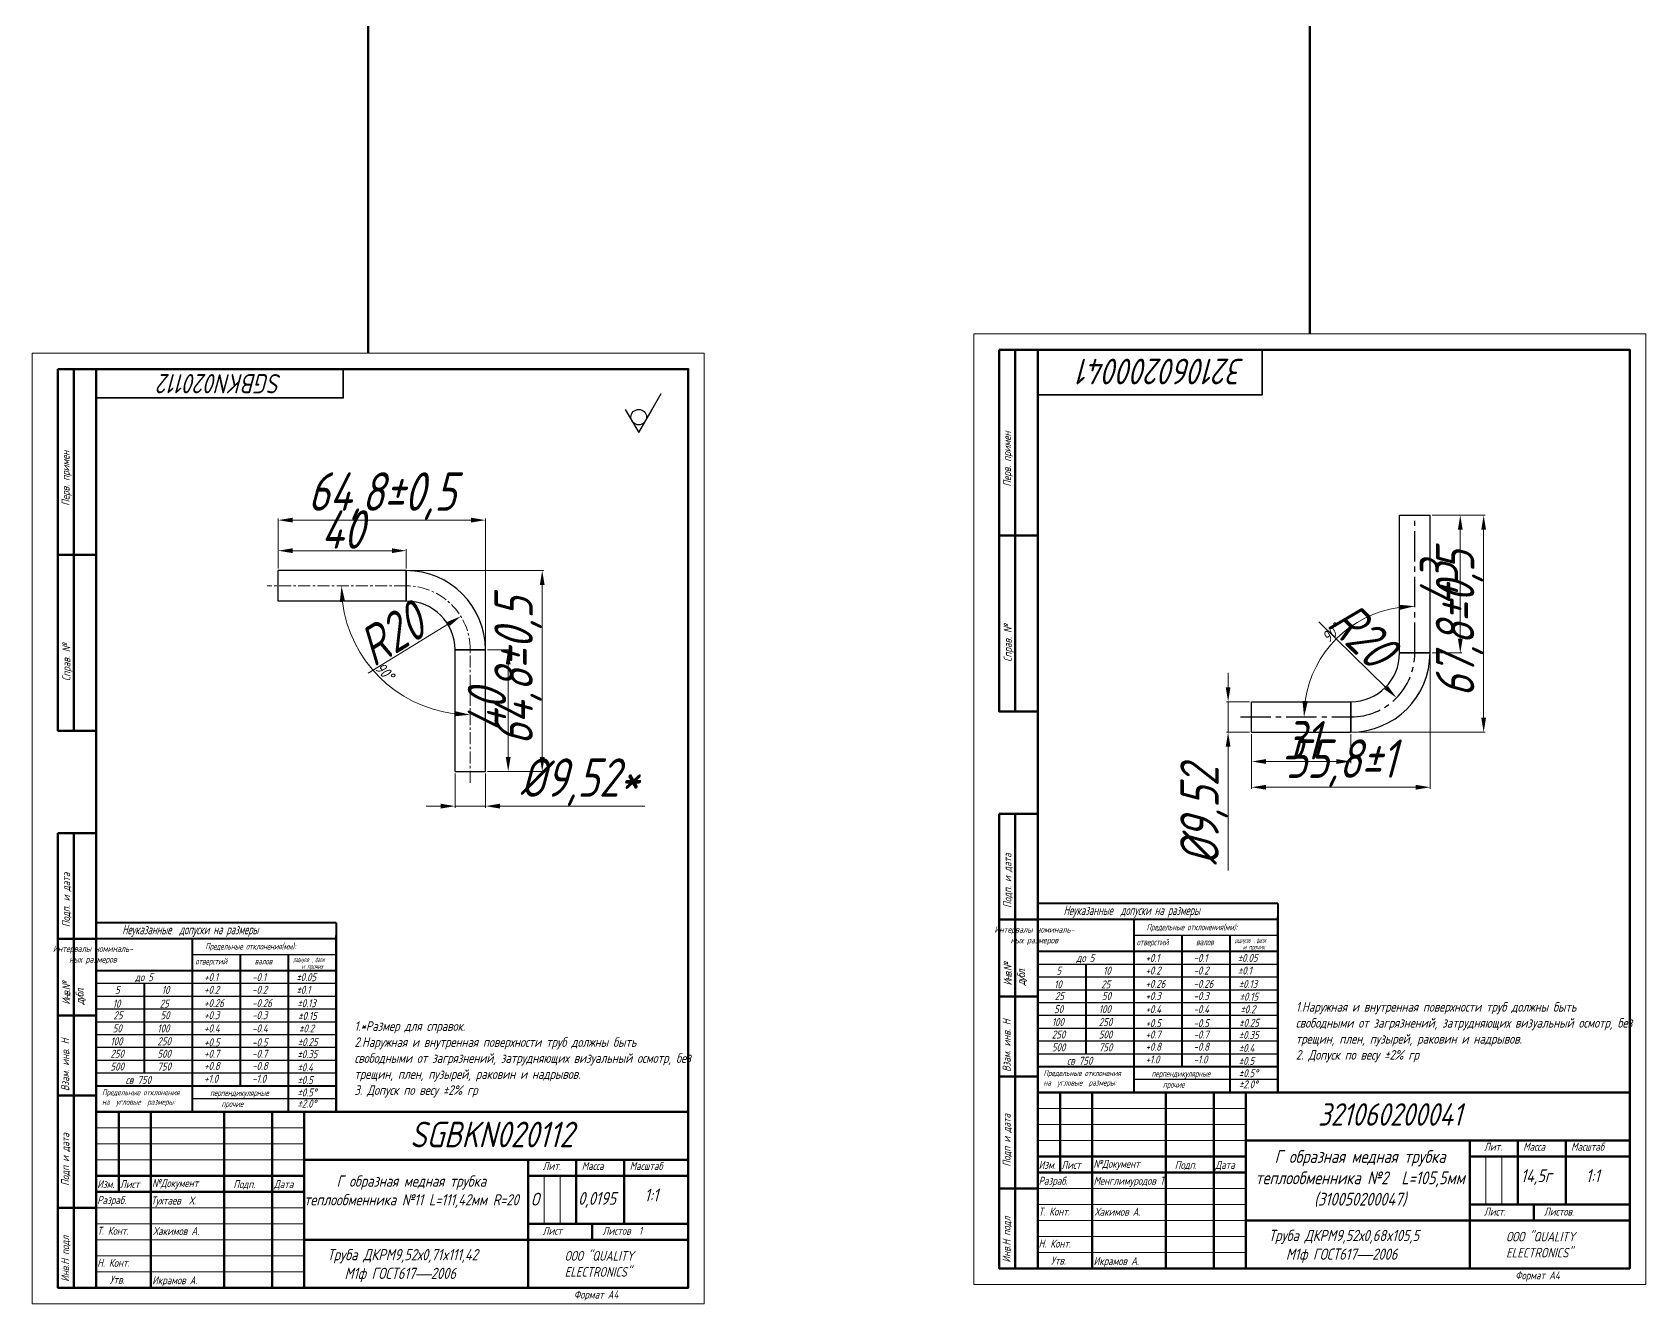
# Model space of a CAD drawing. Header units: millimetres. Extents: x 937859 to 970574, y 987894 to 996517.
# Drawn here: x 967234 to 967738, y 991223 to 991620 of the extents above; entities that cross this region are included whole.
import ezdxf

# ---------------------------------------------------------------- set-up
doc = ezdxf.new("R2010")
doc.units = ezdxf.units.MM
doc.header["$LTSCALE"] = 0.5
for name, pattern in [('CENTER', [0.6, 0.375, -0.075, 0.075, -0.075]), ('CENTER2', [28.575, 19.05, -3.175, 3.175, -3.175]), ('K5LT_BASIC', [0])]:
    doc.linetypes.add(name, pattern=pattern)
doc.layers.add('DIM', color=4, linetype='Continuous')
doc.layers.add('MD_Видимые', color=7, linetype='Continuous', lineweight=25)
doc.layers.add('MD_Видимые тонкие', color=7, linetype='Continuous', lineweight=35)
doc.styles.add('A2', font='GOST_A.TTF', dxfattribs={"width": 0.955, "oblique": 15, "height": 12})
doc.styles.get("Standard").update_dxf_attribs({"font": 'GOST_A.TTF', "oblique": 15})
doc.dimstyles.new('ISO-25', dxfattribs={"dimtxt": 12, "dimasz": 4.5, "dimexe": 0.5, "dimexo": 0.625, "dimtad": 1, "dimtxsty": 'A2', "dimcen": 2.5, "dimadec": 0, "dimazin": 0, "dimtfac": 1, "dimtmove": 0, "dimatfit": 3, "dimfxl": 1, "dimlwd": 9, "dimlwe": 9, "dimarcsym": 0})
doc.dimstyles.new('ГОСТ-2', dxfattribs={"dimtxt": 3.5, "dimasz": 5, "dimexe": 0.5, "dimexo": 0, "dimtad": 1, "dimdec": 0, "dimzin": 0, "dimtxsty": 'Standard', "dimcen": 0.09, "dimadec": 0, "dimazin": 0, "dimtfac": 1, "dimtdec": 0, "dimtofl": 0, "dimtmove": 0, "dimatfit": 3, "dimfxl": 1, "dimtolj": 1, "dimtzin": 0, "dimlwd": 5, "dimarcsym": 0})

# ---------------------------------------------------------------- blocks, each defined once
blk = doc.blocks.new('*D116')
at = {"color": 0, "lineweight": 9, "transparency": 16777216}
for p, q in [((967310.4, 991452.82), (967310.4, 991458.92)), ((967314.9, 991458.42), (967345.9, 991458.42)), ((967350.4, 991452.82), (967350.4, 991458.92))]:
    blk.add_line(p, q, dxfattribs=at)
at = {"color": 0, "transparency": 16777216}
for points in [[(967314.9, 991459.17), (967314.9, 991457.67), (967310.4, 991458.42)], [(967345.9, 991459.17), (967345.9, 991457.67), (967350.4, 991458.42)]]:
    blk.add_solid(points, dxfattribs=at)
at = {"layer": 'Defpoints', "color": 0, "transparency": 16777216}
for p in [(967350.4, 991458.42), (967310.4, 991452.2), (967350.4, 991452.2)]:
    blk.add_point(p, dxfattribs=at)
at = {"color": 0, "lineweight": 5, "transparency": 16777216, "insert": (967330.4, 991465.05), "char_height": 12, "attachment_point": 5, "style": 'A2'}
blk.add_mtext('40', dxfattribs=at)
blk = doc.blocks.new('*D117')
at = {"color": 0, "lineweight": 9, "transparency": 16777216}
for p, q in [((967310.4, 991452.82), (967310.4, 991468.47)), ((967314.9, 991467.97), (967370.66, 991467.97)), ((967375.16, 991428.06), (967375.16, 991468.47))]:
    blk.add_line(p, q, dxfattribs=at)
at = {"color": 0, "transparency": 16777216}
for points in [[(967314.9, 991468.72), (967314.9, 991467.22), (967310.4, 991467.97)], [(967370.66, 991468.72), (967370.66, 991467.22), (967375.16, 991467.97)]]:
    blk.add_solid(points, dxfattribs=at)
at = {"layer": 'Defpoints', "color": 0, "transparency": 16777216}
for p in [(967375.16, 991467.97), (967310.4, 991452.2), (967375.16, 991427.44)]:
    blk.add_point(p, dxfattribs=at)
at = {"color": 0, "lineweight": 5, "transparency": 16777216, "insert": (967342.78, 991475.5), "char_height": 12, "attachment_point": 5, "style": 'A2'}
blk.add_mtext('64,8%%P0,5', dxfattribs=at)
blk = doc.blocks.new('*D118')
at = {"color": 0, "lineweight": 9, "transparency": 16777216}
for p, q in [((967375.79, 991427.44), (967382.74, 991427.44)), ((967382.24, 991422.94), (967382.24, 991393.94)), ((967375.79, 991389.44), (967382.74, 991389.44))]:
    blk.add_line(p, q, dxfattribs=at)
at = {"color": 0, "transparency": 16777216}
for points in [[(967381.49, 991422.94), (967382.99, 991422.94), (967382.24, 991427.44)], [(967381.49, 991393.94), (967382.99, 991393.94), (967382.24, 991389.44)]]:
    blk.add_solid(points, dxfattribs=at)
at = {"layer": 'Defpoints', "color": 0, "transparency": 16777216}
for p in [(967375.16, 991427.44), (967375.16, 991389.44), (967382.24, 991389.44)]:
    blk.add_point(p, dxfattribs=at)
at = {"color": 0, "lineweight": 5, "transparency": 16777216, "insert": (967375.61, 991408.44), "char_height": 12, "attachment_point": 5, "rotation": 90, "style": 'A2'}
blk.add_mtext('40', dxfattribs=at)
blk = doc.blocks.new('*D119')
at = {"color": 0, "lineweight": 9, "transparency": 16777216}
for p, q in [((967351.03, 991452.2), (967393.37, 991452.2)), ((967392.87, 991393.94), (967392.87, 991447.7)), ((967375.79, 991389.44), (967393.37, 991389.44))]:
    blk.add_line(p, q, dxfattribs=at)
at = {"color": 0, "transparency": 16777216}
for points in [[(967392.12, 991447.7), (967393.62, 991447.7), (967392.87, 991452.2)], [(967392.12, 991393.94), (967393.62, 991393.94), (967392.87, 991389.44)]]:
    blk.add_solid(points, dxfattribs=at)
at = {"layer": 'Defpoints', "color": 0, "transparency": 16777216}
for p in [(967350.4, 991452.2), (967392.87, 991452.2), (967375.16, 991389.44)]:
    blk.add_point(p, dxfattribs=at)
at = {"color": 0, "lineweight": 5, "transparency": 16777216, "insert": (967385.34, 991420.82), "char_height": 12, "attachment_point": 5, "rotation": 90, "style": 'A2'}
blk.add_mtext('64,8%%P0,5', dxfattribs=at)
blk = doc.blocks.new('*D120')
at = {"color": 0, "lineweight": 9, "transparency": 16777216}
blk.add_line((967338.52, 991420.13), (967363.61, 991435.56), dxfattribs=at)
at = {"color": 0, "transparency": 16777216}
blk.add_solid([(967363.21, 991436.2), (967364, 991434.92), (967367.44, 991437.92)], dxfattribs=at)
at = {"layer": 'Defpoints', "color": 0, "transparency": 16777216}
for p in [(967367.44, 991437.92), (967350.4, 991427.44)]:
    blk.add_point(p, dxfattribs=at)
at = {"color": 0, "lineweight": 5, "transparency": 16777216, "insert": (967345.67, 991432.31), "char_height": 12, "attachment_point": 5, "rotation": 31.5937, "style": 'A2'}
blk.add_mtext('R20', dxfattribs=at)
blk = doc.blocks.new('*D121')
at = {"color": 0, "lineweight": 9, "transparency": 16777216}
for p, q in [((967365.64, 991388.81), (967365.64, 991378.12)), ((967375.16, 991388.81), (967375.16, 991378.12)), ((967361.14, 991378.62), (967356.64, 991378.62)), ((967365.64, 991378.62), (967375.16, 991378.62)), ((967379.66, 991378.62), (967424.92, 991378.62))]:
    blk.add_line(p, q, dxfattribs=at)
at = {"color": 0, "transparency": 16777216}
for points in [[(967361.14, 991379.37), (967361.14, 991377.87), (967365.64, 991378.62)], [(967379.66, 991379.37), (967379.66, 991377.87), (967375.16, 991378.62)]]:
    blk.add_solid(points, dxfattribs=at)
at = {"layer": 'Defpoints', "color": 0, "transparency": 16777216}
for p in [(967365.64, 991389.44), (967375.16, 991389.44), (967375.16, 991378.62)]:
    blk.add_point(p, dxfattribs=at)
at = {"color": 0, "lineweight": 5, "transparency": 16777216, "insert": (967404.54, 991386.15), "char_height": 12, "attachment_point": 5, "style": 'A2'}
blk.add_mtext('%%C9,52*', dxfattribs=at)
blk = doc.blocks.new('*D122')
at = {"color": 0, "lineweight": 9, "transparency": 16777216}
blk.add_line((967635.57, 991436.24), (967656.61, 991415.62), dxfattribs=at)
at = {"color": 0, "transparency": 16777216}
blk.add_solid([(967657.13, 991416.15), (967656.08, 991415.08), (967659.82, 991412.47)], dxfattribs=at)
at = {"layer": 'Defpoints', "color": 0, "transparency": 16777216}
for p in [(967645.54, 991426.47), (967659.82, 991412.47)]:
    blk.add_point(p, dxfattribs=at)
at = {"color": 0, "lineweight": 5, "transparency": 16777216, "insert": (967649.12, 991432.24), "char_height": 12, "attachment_point": 5, "rotation": 315.5658, "style": 'A2'}
blk.add_mtext('R20', dxfattribs=at)
blk = doc.blocks.new('*D123')
at = {"color": 0, "lineweight": 9, "transparency": 16777216}
for p, q in [((967614.54, 991401.09), (967614.54, 991392.06)), ((967645.54, 991401.09), (967645.54, 991392.06)), ((967619.04, 991392.56), (967641.04, 991392.56))]:
    blk.add_line(p, q, dxfattribs=at)
at = {"color": 0, "transparency": 16777216}
for points in [[(967619.04, 991393.31), (967619.04, 991391.81), (967614.54, 991392.56)], [(967641.04, 991393.31), (967641.04, 991391.81), (967645.54, 991392.56)]]:
    blk.add_solid(points, dxfattribs=at)
at = {"layer": 'Defpoints', "color": 0, "transparency": 16777216}
for p in [(967614.54, 991401.71), (967645.54, 991401.71), (967645.54, 991392.56)]:
    blk.add_point(p, dxfattribs=at)
at = {"color": 0, "lineweight": 5, "transparency": 16777216, "insert": (967630.04, 991399.19), "char_height": 12, "attachment_point": 5, "style": 'A2'}
blk.add_mtext('31', dxfattribs=at)
blk = doc.blocks.new('*D124')
at = {"color": 0, "lineweight": 9, "transparency": 16777216}
for p, q in [((967670.3, 991425.85), (967670.3, 991384.02)), ((967614.54, 991401.09), (967614.54, 991384.02)), ((967619.04, 991384.52), (967665.8, 991384.52))]:
    blk.add_line(p, q, dxfattribs=at)
at = {"color": 0, "transparency": 16777216}
for points in [[(967619.04, 991385.27), (967619.04, 991383.77), (967614.54, 991384.52)], [(967665.8, 991385.27), (967665.8, 991383.77), (967670.3, 991384.52)]]:
    blk.add_solid(points, dxfattribs=at)
at = {"layer": 'Defpoints', "color": 0, "transparency": 16777216}
for p in [(967670.3, 991426.47), (967614.54, 991401.71), (967670.3, 991384.52)]:
    blk.add_point(p, dxfattribs=at)
at = {"color": 0, "lineweight": 5, "transparency": 16777216, "insert": (967642.42, 991392.05), "char_height": 12, "attachment_point": 5, "style": 'A2'}
blk.add_mtext('55,8%%P1', dxfattribs=at)
blk = doc.blocks.new('*D125')
at = {"color": 0, "lineweight": 9, "transparency": 16777216}
for p, q in [((967670.92, 991469.47), (967680.25, 991469.47)), ((967679.75, 991430.97), (967679.75, 991464.97)), ((967670.92, 991426.47), (967680.25, 991426.47))]:
    blk.add_line(p, q, dxfattribs=at)
at = {"color": 0, "transparency": 16777216}
for points in [[(967679, 991464.97), (967680.5, 991464.97), (967679.75, 991469.47)], [(967679, 991430.97), (967680.5, 991430.97), (967679.75, 991426.47)]]:
    blk.add_solid(points, dxfattribs=at)
at = {"layer": 'Defpoints', "color": 0, "transparency": 16777216}
for p in [(967670.3, 991469.47), (967679.75, 991469.47), (967670.3, 991426.47)]:
    blk.add_point(p, dxfattribs=at)
at = {"color": 0, "lineweight": 5, "transparency": 16777216, "insert": (967673.12, 991447.97), "char_height": 12, "attachment_point": 5, "rotation": 90, "style": 'A2'}
blk.add_mtext('43', dxfattribs=at)
blk = doc.blocks.new('*D126')
at = {"color": 0, "lineweight": 9, "transparency": 16777216}
for p, q in [((967670.92, 991469.47), (967687.55, 991469.47)), ((967687.05, 991464.97), (967687.05, 991406.21)), ((967646.16, 991401.71), (967687.55, 991401.71))]:
    blk.add_line(p, q, dxfattribs=at)
at = {"color": 0, "transparency": 16777216}
for points in [[(967686.3, 991464.97), (967687.8, 991464.97), (967687.05, 991469.47)], [(967686.3, 991406.21), (967687.8, 991406.21), (967687.05, 991401.71)]]:
    blk.add_solid(points, dxfattribs=at)
at = {"layer": 'Defpoints', "color": 0, "transparency": 16777216}
for p in [(967670.3, 991469.47), (967645.54, 991401.71), (967687.05, 991401.71)]:
    blk.add_point(p, dxfattribs=at)
at = {"color": 0, "lineweight": 5, "transparency": 16777216, "insert": (967679.52, 991435.59), "char_height": 12, "attachment_point": 5, "rotation": 90, "style": 'A2'}
blk.add_mtext('67,8%%P0,5', dxfattribs=at)
blk = doc.blocks.new('*D127')
at = {"color": 0, "lineweight": 9, "transparency": 16777216}
for p, q in [((967607.2, 991415.73), (967607.2, 991420.23)), ((967613.91, 991411.23), (967606.7, 991411.23)), ((967607.2, 991411.23), (967607.2, 991401.71)), ((967613.91, 991401.71), (967606.7, 991401.71)), ((967607.2, 991397.21), (967607.2, 991358.47))]:
    blk.add_line(p, q, dxfattribs=at)
at = {"color": 0, "transparency": 16777216}
for points in [[(967606.45, 991415.73), (967607.95, 991415.73), (967607.2, 991411.23)], [(967606.45, 991397.21), (967607.95, 991397.21), (967607.2, 991401.71)]]:
    blk.add_solid(points, dxfattribs=at)
at = {"layer": 'Defpoints', "color": 0, "transparency": 16777216}
for p in [(967614.54, 991411.23), (967607.2, 991401.71), (967614.54, 991401.71)]:
    blk.add_point(p, dxfattribs=at)
at = {"color": 0, "lineweight": 5, "transparency": 16777216, "insert": (967599.67, 991375.59), "char_height": 12, "attachment_point": 5, "rotation": 90, "style": 'A2'}
blk.add_mtext('%%C9,52', dxfattribs=at)
blk = doc.blocks.new('*D217')
at = {"color": 0, "lineweight": 5, "transparency": 16777216}
blk.add_arc((967665.54, 991406.47), 34.61, 98.2838, 171.7162, dxfattribs=at)
at = {"color": 0, "transparency": 16777216}
for points in [[(967660.49, 991441.55), (967660.61, 991439.89), (967665.54, 991441.08)], [(967632.12, 991411.4), (967630.45, 991411.52), (967630.92, 991406.47)]]:
    blk.add_solid(points, dxfattribs=at)
at = {"layer": 'Defpoints', "color": 0, "transparency": 16777216}
for p in [(967665.54, 991469.47), (967648.23, 991436.45), (967665.54, 991426.47), (967611.04, 991406.47), (967645.54, 991406.47)]:
    blk.add_point(p, dxfattribs=at)
at = {"color": 0, "transparency": 16777216, "insert": (967639.38, 991432.63), "char_height": 3.5, "attachment_point": 5, "rotation": 45}
blk.add_mtext('\\A1;90°', dxfattribs=at)
blk = doc.blocks.new('*D218')
at = {"color": 0, "lineweight": 5, "transparency": 16777216}
blk.add_arc((967370.4, 991447.44), 40.25, 187.1228, 262.8772, dxfattribs=at)
at = {"color": 0, "transparency": 16777216}
for points in [[(967329.64, 991442.4), (967331.3, 991442.5), (967330.16, 991447.44)], [(967365.46, 991408.33), (967365.36, 991406.67), (967370.4, 991407.19)]]:
    blk.add_solid(points, dxfattribs=at)
at = {"layer": 'Defpoints', "color": 0, "transparency": 16777216}
for p in [(967306.9, 991447.44), (967350.4, 991447.44), (967335.55, 991427.32), (967370.4, 991427.44), (967370.4, 991385.94)]:
    blk.add_point(p, dxfattribs=at)
at = {"color": 0, "transparency": 16777216, "insert": (967343.62, 991420.66), "char_height": 3.5, "attachment_point": 5, "rotation": 315}
blk.add_mtext('\\A1;90°', dxfattribs=at)

msp = doc.modelspace()

# ---------------------------------------------------------------- linework, layer by layer
at = {"color": 1, "lineweight": 90}
for p, q in [((967338.534, 991520.17), (967338.534, 992017.59)), ((967632.693, 991526.176), (967632.693, 992017.59))]:
    msp.add_line(p, q, dxfattribs=at)
at = {"lineweight": 5}
for p, q in [((967737.693, 991526.176), (967527.693, 991526.176)), ((967443.534, 991520.17), (967233.534, 991520.17)), ((967547.693, 991284.176), (967612.693, 991284.176)), ((967547.693, 991279.176), (967612.693, 991279.176)), ((967253.534, 991278.17), (967318.534, 991278.17)), ((967547.693, 991274.176), (967612.693, 991274.176)), ((967253.534, 991273.17), (967318.534, 991273.17)), ((967687.693, 991254.176), (967687.693, 991269.176)), ((967692.693, 991254.176), (967692.693, 991269.176)), ((967692.693, 991254.176), (967692.693, 991269.176)), ((967253.534, 991268.17), (967318.534, 991268.17)), ((967393.534, 991248.17), (967393.534, 991263.17)), ((967398.534, 991248.17), (967398.534, 991263.17)), ((967398.534, 991248.17), (967398.534, 991263.17)), ((967547.693, 991259.176), (967612.693, 991259.176)), ((967253.534, 991253.17), (967318.534, 991253.17)), ((967547.693, 991254.176), (967612.693, 991254.176)), ((967253.534, 991248.17), (967318.534, 991248.17)), ((967547.693, 991249.176), (967612.693, 991249.176)), ((967253.534, 991243.17), (967318.534, 991243.17)), ((967547.693, 991244.176), (967612.693, 991244.176)), ((967253.534, 991238.17), (967318.534, 991238.17)), ((967547.693, 991239.176), (967612.693, 991239.176)), ((967253.534, 991233.17), (967318.534, 991233.17))]:
    msp.add_line(p, q, dxfattribs=at)
at = {"color": 0}
msp.add_line((967423.039, 991495.295), (967430.082, 991507.493), dxfattribs=at)
at = {"linetype": 'CENTER2'}
for p, q in [((967665.537, 991426.47), (967665.537, 991469.47)), ((967611.037, 991406.47), (967645.537, 991406.47))]:
    msp.add_line(p, q, dxfattribs=at)
at = {"lineweight": 50}
for p, q in [((967547.693, 991463.176), (967535.693, 991463.176)), ((967253.534, 991457.17), (967241.534, 991457.17)), ((967540.693, 991319.176), (967540.693, 991234.176)), ((967246.534, 991313.17), (967246.534, 991228.17)), ((967547.693, 991289.176), (967612.693, 991289.176)), ((967554.693, 991289.176), (967554.693, 991264.176)), ((967564.693, 991289.176), (967564.693, 991234.176)), ((967587.693, 991289.176), (967587.693, 991234.176)), ((967602.693, 991289.176), (967602.693, 991234.176)), ((967612.693, 991289.176), (967612.693, 991234.176)), ((967253.534, 991283.17), (967318.534, 991283.17)), ((967260.534, 991283.17), (967260.534, 991258.17)), ((967270.534, 991283.17), (967270.534, 991228.17)), ((967293.534, 991283.17), (967293.534, 991228.17)), ((967308.534, 991283.17), (967308.534, 991228.17)), ((967318.534, 991283.17), (967318.534, 991228.17)), ((967612.693, 991274.176), (967732.693, 991274.176)), ((967682.693, 991274.176), (967682.693, 991234.176)), ((967697.693, 991254.176), (967697.693, 991274.176)), ((967697.693, 991254.176), (967697.693, 991274.176)), ((967712.693, 991254.176), (967712.693, 991274.176)), ((967712.693, 991254.176), (967712.693, 991274.176)), ((967547.693, 991269.176), (967612.693, 991269.176)), ((967682.693, 991269.176), (967732.693, 991269.176)), ((967318.534, 991268.17), (967438.534, 991268.17)), ((967388.534, 991268.17), (967388.534, 991228.17)), ((967403.534, 991248.17), (967403.534, 991268.17)), ((967403.534, 991248.17), (967403.534, 991268.17)), ((967418.534, 991248.17), (967418.534, 991268.17)), ((967418.534, 991248.17), (967418.534, 991268.17)), ((967547.693, 991264.176), (967612.693, 991264.176)), ((967253.534, 991263.17), (967318.534, 991263.17)), ((967253.534, 991258.17), (967318.534, 991258.17)), ((967388.534, 991263.17), (967438.534, 991263.17)), ((967682.693, 991254.176), (967732.693, 991254.176)), ((967702.693, 991249.176), (967702.693, 991254.176)), ((967388.534, 991248.17), (967438.534, 991248.17)), ((967408.534, 991243.17), (967408.534, 991248.17)), ((967612.693, 991249.176), (967732.693, 991249.176)), ((967318.534, 991243.17), (967438.534, 991243.17))]:
    msp.add_line(p, q, dxfattribs=at)
at = {"linetype": 'CENTER', "lineweight": 5, "ltscale": 20}
for p, q in [((967350.403, 991447.438), (967306.903, 991447.438)), ((967370.403, 991385.938), (967370.403, 991427.438))]:
    msp.add_line(p, q, dxfattribs=at)
at = {"lineweight": 40}
for p, q in [((967547.693, 991348.176), (967547.693, 991289.176)), ((967622.693, 991348.176), (967547.693, 991348.176)), ((967622.693, 991348.176), (967622.693, 991289.176)), ((967253.534, 991342.17), (967253.534, 991283.17)), ((967328.534, 991342.17), (967253.534, 991342.17)), ((967328.534, 991342.17), (967328.534, 991283.17)), ((967622.693, 991343.176), (967547.693, 991343.176)), ((967577.693, 991343.176), (967577.693, 991289.176)), ((967328.534, 991337.17), (967253.534, 991337.17)), ((967283.534, 991337.17), (967283.534, 991283.17)), ((967592.693, 991338.176), (967592.693, 991297.176)), ((967607.693, 991338.176), (967607.693, 991289.176)), ((967298.534, 991332.17), (967298.534, 991291.17)), ((967313.534, 991332.17), (967313.534, 991283.17)), ((967622.693, 991333.176), (967547.693, 991333.176)), ((967562.693, 991329.176), (967562.693, 991301.176)), ((967328.534, 991327.17), (967253.534, 991327.17)), ((967268.534, 991323.17), (967268.534, 991295.17)), ((967622.693, 991297.176), (967547.693, 991297.176)), ((967328.534, 991291.17), (967253.534, 991291.17)), ((967622.693, 991289.176), (967547.693, 991289.176)), ((967328.534, 991283.17), (967253.534, 991283.17))]:
    msp.add_line(p, q, dxfattribs=at)
at = {"linetype": 'K5LT_BASIC', "lineweight": 40}
for p, q in [((967622.693, 991289.176), (967622.693, 991344.176)), ((967328.534, 991283.17), (967328.534, 991338.17))]:
    msp.add_line(p, q, dxfattribs=at)
for p, q in [((967622.693, 991338.176), (967577.693, 991338.176)), ((967328.534, 991332.17), (967283.534, 991332.17)), ((967622.693, 991329.176), (967547.693, 991329.176)), ((967622.693, 991325.176), (967547.693, 991325.176)), ((967328.534, 991323.17), (967253.534, 991323.17)), ((967328.534, 991319.17), (967253.534, 991319.17)), ((967622.693, 991321.176), (967547.693, 991321.176)), ((967328.534, 991315.17), (967253.534, 991315.17)), ((967622.693, 991317.176), (967547.693, 991317.176)), ((967328.534, 991311.17), (967253.534, 991311.17)), ((967622.693, 991313.176), (967547.693, 991313.176)), ((967622.693, 991309.176), (967547.693, 991309.176)), ((967622.693, 991309.176), (967622.693, 991289.176)), ((967328.534, 991307.17), (967253.534, 991307.17)), ((967622.693, 991305.176), (967547.693, 991305.176)), ((967328.534, 991303.17), (967253.534, 991303.17)), ((967328.534, 991299.17), (967253.534, 991299.17)), ((967328.534, 991303.17), (967328.534, 991283.17)), ((967622.693, 991301.176), (967547.693, 991301.176)), ((967328.534, 991295.17), (967253.534, 991295.17)), ((967622.693, 991289.176), (967622.693, 991297.176)), ((967622.693, 991289.176), (967622.693, 991294.176)), ((967328.534, 991283.17), (967328.534, 991291.17)), ((967622.693, 991293.176), (967577.693, 991293.176)), ((967622.693, 991293.176), (967577.693, 991293.176)), ((967732.693, 991289.176), (967732.693, 991234.176)), ((967328.534, 991287.17), (967283.534, 991287.17)), ((967328.534, 991287.17), (967283.534, 991287.17)), ((967328.534, 991283.17), (967328.534, 991288.17)), ((967438.534, 991283.17), (967438.534, 991228.17))]:
    msp.add_line(p, q)
at = {"lineweight": 5}
for points in [[(967527.693, 991526.176), (967737.693, 991526.176), (967737.693, 991229.176), (967527.693, 991229.176)], [(967233.534, 991520.17), (967443.534, 991520.17), (967443.534, 991223.17), (967233.534, 991223.17)]]:
    msp.add_lwpolyline(points, close=True, dxfattribs=at)
at = {"lineweight": 50}
for points in [[(967535.693, 991521.176), (967547.693, 991521.176), (967547.693, 991408.176), (967535.693, 991408.176)], [(967540.693, 991521.176), (967547.693, 991521.176), (967547.693, 991408.176), (967540.693, 991408.176)], [(967547.693, 991521.176), (967732.693, 991521.176), (967732.693, 991234.176), (967547.693, 991234.176)], [(967241.534, 991515.17), (967253.534, 991515.17), (967253.534, 991402.17), (967241.534, 991402.17)], [(967246.534, 991515.17), (967253.534, 991515.17), (967253.534, 991402.17), (967246.534, 991402.17)], [(967253.534, 991515.17), (967438.534, 991515.17), (967438.534, 991228.17), (967253.534, 991228.17)], [(967535.693, 991376.176), (967547.693, 991376.176), (967547.693, 991319.176), (967535.693, 991319.176)], [(967540.693, 991376.176), (967547.693, 991376.176), (967547.693, 991319.176), (967540.693, 991319.176)], [(967241.534, 991370.17), (967253.534, 991370.17), (967253.534, 991313.17), (967241.534, 991313.17)], [(967246.534, 991370.17), (967253.534, 991370.17), (967253.534, 991313.17), (967246.534, 991313.17)], [(967535.693, 991343.176), (967547.693, 991343.176), (967547.693, 991319.176), (967535.693, 991319.176)], [(967241.534, 991337.17), (967253.534, 991337.17), (967253.534, 991313.17), (967241.534, 991313.17)], [(967535.693, 991319.176), (967547.693, 991319.176), (967547.693, 991234.176), (967535.693, 991234.176)], [(967241.534, 991313.17), (967253.534, 991313.17), (967253.534, 991228.17), (967241.534, 991228.17)], [(967535.693, 991294.176), (967547.693, 991294.176), (967547.693, 991259.176), (967535.693, 991259.176)], [(967547.693, 991289.176), (967732.693, 991289.176), (967732.693, 991234.176), (967547.693, 991234.176)], [(967241.534, 991288.17), (967253.534, 991288.17), (967253.534, 991253.17), (967241.534, 991253.17)], [(967253.534, 991283.17), (967438.534, 991283.17), (967438.534, 991228.17), (967253.534, 991228.17)]]:
    msp.add_lwpolyline(points, close=True, dxfattribs=at)
at = {"lineweight": 35, "ltscale": 10}
for points in [[(967547.693, 991521.176), (967617.855, 991521.176), (967617.855, 991507.163), (967547.693, 991507.163)], [(967253.534, 991515.17), (967330.696, 991515.17), (967330.696, 991506.156), (967253.534, 991506.156)]]:
    msp.add_lwpolyline(points, close=True, dxfattribs=at)
at = {"color": 0}
msp.add_lwpolyline([(967418.842, 991502.565), (967423.039, 991495.295), (967427.237, 991502.565)], dxfattribs=at)
msp.add_circle((967423.039, 991500.142), 2.423, dxfattribs=at)
at = {"linetype": 'CENTER', "lineweight": 5, "ltscale": 20}
msp.add_arc((967350.403, 991427.438), 20, 0, 90, dxfattribs=at)
at = {"linetype": 'CENTER2'}
msp.add_arc((967645.537, 991426.47), 20, 270, 0, dxfattribs=at)
at = {"layer": 'MD_Видимые'}
for p, q in [((967660.777, 991469.47), (967665.537, 991469.47)), ((967660.777, 991426.47), (967660.777, 991469.47)), ((967665.537, 991469.47), (967670.297, 991469.47)), ((967670.297, 991426.47), (967670.297, 991469.47)), ((967350.403, 991452.198), (967310.403, 991452.198)), ((967310.403, 991447.438), (967310.403, 991452.198)), ((967310.403, 991442.678), (967310.403, 991447.438)), ((967350.403, 991442.678), (967310.403, 991442.678)), ((967365.643, 991389.438), (967365.643, 991427.438)), ((967375.163, 991389.438), (967375.163, 991427.438)), ((967614.537, 991411.23), (967645.537, 991411.23)), ((967614.537, 991401.71), (967614.537, 991411.23)), ((967614.537, 991401.71), (967645.537, 991401.71)), ((967365.643, 991389.438), (967370.403, 991389.438)), ((967370.403, 991389.438), (967375.163, 991389.438))]:
    msp.add_line(p, q, dxfattribs=at)
for centre, radius, start, end in [((967350.403, 991427.438), 24.76, 0, 90), ((967350.403, 991427.438), 15.24, 0, 90), ((967645.537, 991426.47), 24.76, 270, 0), ((967645.537, 991426.47), 15.24, 270, 0)]:
    msp.add_arc(centre, radius, start, end, dxfattribs=at)
at = {"layer": 'MD_Видимые тонкие'}
for p, q in [((967350.403, 991447.438), (967350.403, 991452.198)), ((967350.403, 991442.678), (967350.403, 991447.438)), ((967365.643, 991427.438), (967370.403, 991427.438)), ((967370.403, 991427.438), (967375.163, 991427.438)), ((967665.537, 991426.47), (967660.777, 991426.47)), ((967670.297, 991426.47), (967665.537, 991426.47)), ((967645.537, 991401.71), (967645.537, 991411.23))]:
    msp.add_line(p, q, dxfattribs=at)

# ---------------------------------------------------------------- texts
at = {"attachment_point": 1}
for s, width, gutter_width, insert, char_height, rotation in [('321060200041', 101.02573, 0.277, (967612.343, 991510.407), 8, 180), ('SGBKN020112', 101.02573, 0.277, (967311.577, 991507.601), 6, 180), ('Взам. инв. Н', 22.53419, 0.0936, (967536.731, 991295.602), 2.5, 90), ('Взам. инв. Н', 22.53419, 0.0936, (967242.571, 991289.596), 2.5, 90), ('Подп и дата', 23.06588, 0.0936, (967536.731, 991265.997), 2.5, 90), ('Подп и дата', 23.06588, 0.0936, (967242.571, 991259.991), 2.5, 90), ('Инв.Н подл', 27.20805, 0.0936, (967536.714, 991236.031), 2.5, 90), ('Инв.Н подл', 27.20805, 0.0936, (967242.554, 991230.024), 2.5, 90)]:
    msp.add_mtext_dynamic_manual_height_columns(s, width=width, gutter_width=gutter_width, heights=[0], dxfattribs=dict(at, insert=insert, char_height=char_height, rotation=rotation))
for s, width, gutter_width, insert, char_height in [('{\\W0.8;Неуказанные  допуски на размеры}', 62.68743, 0.0225, (967555.774, 991347.577), 3), ('{\\W0.8;Неуказанные  допуски на размеры}', 62.68743, 0.0225, (967261.615, 991341.57), 3), ('\\pxqc;{\\W0.9;Интервалы номиналь-\\Pных размеров}', 32.84824, 0.0225, (967530.23, 991341.087), 2), ('{\\W0.8;Предельные отклонения(мм):}', 39.37922, 0.0225, (967581.738, 991341.829), 2), ('\\pxqc;{\\W0.9;Интервалы номиналь-\\Pных размеров}', 32.84824, 0.0225, (967236.07, 991335.081), 2), ('{\\W0.8;Предельные отклонения(мм):}', 39.37922, 0.0225, (967287.578, 991335.823), 2), ('{\\W0.8;валов}', 0.24687, 0.0225, (967597.199, 991337.168), 2), ('{\\W0.6;радиусов  , фасок}', 9.33538, 0.0225, (967609.303, 991337.484), 1.5), ('{\\W0.8;и прочих}', 20.39974, 0.0225, (967611.825, 991335.339), 1.5), ('{\\W0.8;валов}', 0.24687, 0.0225, (967303.04, 991331.162), 2), ('{\\W0.6;радиусов  , фасок}', 9.33538, 0.0225, (967315.144, 991331.478), 1.5), ('{\\W0.8;и прочих}', 20.39974, 0.0225, (967317.665, 991329.333), 1.5), ('до 5', 8.87794, 0.0225, (967559.772, 991332.442), 2.5), ('+0.1', 8.87794, 0.0225, (967581.389, 991332.442), 2.5), ('-0.1', 8.87794, 0.0225, (967596.389, 991332.442), 2.5), ('%%P0.05', 8.87794, 0.0225, (967610.193, 991332.442), 2.5), ('до 5', 8.87794, 0.0225, (967265.612, 991326.436), 2.5), ('+0.1', 8.87794, 0.0225, (967287.229, 991326.436), 2.5), ('-0.1', 8.87794, 0.0225, (967302.229, 991326.436), 2.5), ('%%P0.05', 8.87794, 0.0225, (967316.034, 991326.436), 2.5), ('10', 8.87794, 0.0225, (967552.825, 991324.176), 2.5), ('5', 8.87794, 0.0225, (967553.537, 991328.461), 2.5), ('25', 8.87794, 0.0225, (967567.501, 991324.176), 2.5), ('10', 8.87794, 0.0225, (967568.146, 991328.461), 2.5), ('+0.2', 8.87794, 0.0225, (967581.389, 991328.515), 2.5), ('+0.26', 8.87794, 0.0225, (967581.389, 991324.346), 2.5), ('-0.2', 8.87794, 0.0225, (967596.389, 991328.515), 2.5), ('-0.26', 8.87794, 0.0225, (967596.389, 991324.346), 2.5), ('%%P0.1', 8.87794, 0.0225, (967610.242, 991328.498), 2.5), ('%%P0.13', 8.87794, 0.0225, (967610.526, 991324.305), 2.5), ('5', 8.87794, 0.0225, (967259.378, 991322.454), 2.5), ('10', 8.87794, 0.0225, (967273.987, 991322.454), 2.5), ('+0.2', 8.87794, 0.0225, (967287.229, 991322.508), 2.5), ('-0.2', 8.87794, 0.0225, (967302.229, 991322.508), 2.5), ('%%P0.1', 8.87794, 0.0225, (967316.082, 991322.491), 2.5), ('25', 8.87794, 0.0225, (967553.05, 991320.547), 2.5), ('50', 8.87794, 0.0225, (967567.756, 991320.547), 2.5), ('+0.3', 8.87794, 0.0225, (967581.389, 991320.558), 2.5), ('-0.3', 8.87794, 0.0225, (967596.389, 991320.558), 2.5), ('%%P0.15', 8.87794, 0.0225, (967610.779, 991320.358), 2.5), ('25', 8.87794, 0.0225, (967258.891, 991314.54), 2.5), ('10', 8.87794, 0.0225, (967258.666, 991318.17), 2.5), ('25', 8.87794, 0.0225, (967273.342, 991318.17), 2.5), ('50', 8.87794, 0.0225, (967273.596, 991314.54), 2.5), ('+0.26', 8.87794, 0.0225, (967287.229, 991318.339), 2.5), ('+0.3', 8.87794, 0.0225, (967287.229, 991314.552), 2.5), ('-0.26', 8.87794, 0.0225, (967302.229, 991318.339), 2.5), ('-0.3', 8.87794, 0.0225, (967302.229, 991314.552), 2.5), ('%%P0.13', 8.87794, 0.0225, (967316.366, 991318.298), 2.5), ('%%P0.15', 8.87794, 0.0225, (967316.62, 991314.352), 2.5), ('50', 8.87794, 0.0225, (967552.808, 991316.442), 2.5), ('100', 8.87794, 0.0225, (967566.782, 991316.442), 2.5), ('+0.4', 8.87794, 0.0225, (967581.389, 991316.442), 2.5), ('-0.4', 8.87794, 0.0225, (967596.389, 991316.442), 2.5), ('%%P0.2', 8.87794, 0.0225, (967611.031, 991316.417), 2.5), ('50', 8.87794, 0.0225, (967258.649, 991310.436), 2.5), ('100', 8.87794, 0.0225, (967272.622, 991310.436), 2.5), ('+0.4', 8.87794, 0.0225, (967287.229, 991310.436), 2.5), ('-0.4', 8.87794, 0.0225, (967302.229, 991310.436), 2.5), ('%%P0.2', 8.87794, 0.0225, (967316.872, 991310.411), 2.5), ('100', 8.87794, 0.0225, (967552.106, 991312.407), 2.5), ('250', 8.87794, 0.0225, (967566.782, 991312.407), 2.5), ('+0.5', 8.87794, 0.0225, (967581.389, 991312.076), 2.5), ('-0.5', 8.87794, 0.0225, (967596.389, 991312.076), 2.5), ('%%P0.25', 8.87794, 0.0225, (967610.644, 991312.181), 2.5), ('100', 8.87794, 0.0225, (967257.947, 991306.4), 2.5), ('250', 8.87794, 0.0225, (967272.622, 991306.4), 2.5), ('+0.5', 8.87794, 0.0225, (967287.229, 991306.07), 2.5), ('-0.5', 8.87794, 0.0225, (967302.229, 991306.07), 2.5), ('%%P0.25', 8.87794, 0.0225, (967316.484, 991306.175), 2.5), ('250', 8.87794, 0.0225, (967552.106, 991308.521), 2.5), ('500', 8.87794, 0.0225, (967552.106, 991304.521), 2.5), ('500', 8.87794, 0.0225, (967566.782, 991308.521), 2.5), ('750', 8.87794, 0.0225, (967566.782, 991304.521), 2.5), ('+0.7', 8.87794, 0.0225, (967581.389, 991308.52), 2.5), ('+0.8', 8.87794, 0.0225, (967581.389, 991304.718), 2.5), ('-0.7', 8.87794, 0.0225, (967596.389, 991308.52), 2.5), ('-0.8', 8.87794, 0.0225, (967596.389, 991304.718), 2.5), ('%%P0.35', 8.87794, 0.0225, (967610.534, 991308.389), 2.5), ('%%P0.4', 8.87794, 0.0225, (967610.534, 991304.289), 2.5), ('250', 8.87794, 0.0225, (967257.947, 991302.515), 2.5), ('500', 8.87794, 0.0225, (967257.947, 991298.515), 2.5), ('500', 8.87794, 0.0225, (967272.622, 991302.515), 2.5), ('750', 8.87794, 0.0225, (967272.622, 991298.515), 2.5), ('+0.7', 8.87794, 0.0225, (967287.229, 991302.514), 2.5), ('+0.8', 8.87794, 0.0225, (967287.229, 991298.712), 2.5), ('-0.7', 8.87794, 0.0225, (967302.229, 991302.514), 2.5), ('-0.8', 8.87794, 0.0225, (967302.229, 991298.712), 2.5), ('%%P0.35', 8.87794, 0.0225, (967316.375, 991302.383), 2.5), (' св 750', 32.91549, 0.0225, (967555.554, 991300.321), 2.5), ('+1.0', 8.87794, 0.0225, (967581.389, 991300.718), 2.5), ('-1.0', 8.87794, 0.0225, (967596.389, 991300.718), 2.5), ('%%P0.5', 8.87794, 0.0225, (967610.534, 991300.289), 2.5), (' св 750', 32.91549, 0.0225, (967261.394, 991294.314), 2.5), ('+1.0', 8.87794, 0.0225, (967287.229, 991294.712), 2.5), ('-1.0', 8.87794, 0.0225, (967302.229, 991294.712), 2.5), ('%%P0.4', 8.87794, 0.0225, (967316.375, 991298.283), 2.5), ('%%P0.5', 8.87794, 0.0225, (967316.375, 991294.283), 2.5), ('{\\W0.9;Предельные отклонения\\Pна  угловые  размеры:}', 32.29887, 0.0225, (967549.514, 991296.113), 1.8), ('%%P0.5%%D', 8.87794, 0.0225, (967610.559, 991296.442), 2.5), ('{\\W0.9;Предельные отклонения\\Pна  угловые  размеры:}', 32.29887, 0.0225, (967255.355, 991290.106), 1.8), ('%%P0.5%%D', 8.87794, 0.0225, (967316.4, 991290.436), 2.5), ('%%P2.0%%D', 8.87794, 0.0225, (967610.559, 991292.938), 2.5), ('%%P2.0%%D', 8.87794, 0.0225, (967316.4, 991286.931), 2.5), ('321060200041', 127.04654, 0.277, (967635.273, 991285.8), 7), ('SGBKN020112', 127.04654, 0.277, (967351.594, 991280.039), 8), ('Лит.', 0.05965, 0.0936, (967687.164, 991273.47), 2.5), ('Масса', 0.08342, 0.0936, (967699.403, 991273.47), 2.5), ('Масштаб', 0.05965, 0.0936, (967714.381, 991273.47), 2.5), ('\\pxqc;{\\H1.14286x;Г образная медная трубка теплообменника №2  L=105,5мм\\P(310050200047)}', 69.85429, 0.277, (967613.515, 991271.164), 3.5), ('\\pxqc;Г образная медная трубка теплообменника №11 L=111,42мм R=20', 66.93468, 0.277, (967318.534, 991263.238), 3.5), ('Лит.', 0.05965, 0.0936, (967393.004, 991267.463), 2.5), ('Масса', 0.08342, 0.0936, (967405.243, 991267.463), 2.5), ('Масштаб', 0.05965, 0.0936, (967420.221, 991267.463), 2.5), ('Изм.', 0.02019, 0.0936, (967547.985, 991267.784), 2.5), ('Лист', 0.02019, 0.0936, (967555.077, 991267.784), 2.5), ('№Документ', 0.179, 0.0936, (967565.134, 991268.12), 2.5), ('Подп.', 0.02019, 0.0936, (967590.534, 991267.784), 2.5), ('Дата', 0.02019, 0.0936, (967603.202, 991267.784), 2.5), ('14,5г', 11.32981, 0.0936, (967698.703, 991265.155), 4), ('1:1', 0.19592, 0.0936, (967719.017, 991265.155), 4), ('Изм.', 0.02019, 0.0936, (967253.826, 991261.778), 2.5), ('Лист', 0.02019, 0.0936, (967260.917, 991261.778), 2.5), ('№Документ', 0.179, 0.0936, (967270.974, 991262.114), 2.5), ('Подп.', 0.02019, 0.0936, (967296.374, 991261.778), 2.5), ('Дата', 0.02019, 0.0936, (967309.043, 991261.778), 2.5), ('1:1', 0.19592, 0.0936, (967424.858, 991259.149), 4), ('Разраб.', 0.02019, 0.0936, (967547.985, 991262.818), 2.5), ('Менглимуродов Т.', 33.19273, 0.0936, (967565.168, 991262.818), 2.5), ('Разраб.', 0.02019, 0.0936, (967253.826, 991256.811), 2.5), ('Тухтаев  Х.', 33.19273, 0.0936, (967270.674, 991256.663), 2.5), ('О', 4, 0.0936, (967389.375, 991257.846), 4), ('0,0195', 11.32981, 0.0936, (967404.092, 991258.065), 4), ('Т. Конт.', 12.98856, 0.0936, (967547.985, 991253.209), 2.5), ('{\\fGOST type A|b0|i0|c204|p34;Хакимов А.}', 21.48823, 0.0936, (967565.47, 991253.139), 2.5), ('Лист.', 0.05965, 0.0936, (967687.164, 991253.196), 2.5), ('Листов.', 0.05965, 0.0936, (967705.899, 991253.196), 2.5), ('Т. Конт.', 12.98856, 0.0936, (967253.826, 991247.203), 2.5), ('{\\fGOST type A|b0|i0|c204|p34;Хакимов А.}', 21.48823, 0.0936, (967271.311, 991247.132), 2.5), ('Лист', 0.05965, 0.0936, (967393.004, 991247.189), 2.5), ('Листов  1', 19.71259, 0.0936, (967411.739, 991247.189), 2.5), ('Н. Конт.', 14.26571, 0.0936, (967547.985, 991243.208), 2.5), ('ООО "QUALITY \\PELECTRONICS"', 30.17947, 0.187, (967694.075, 991245.619), 3), ('ООО "QUALITY \\PELECTRONICS"', 30.17947, 0.187, (967399.915, 991239.613), 3), ('Н. Конт.', 14.26571, 0.0936, (967253.826, 991237.202), 2.5), ('Утв.', 0.05244, 0.0936, (967551.864, 991237.908), 2.5), ('Икрамов А.', 34.8029, 0.0936, (967565.168, 991237.757), 2.5), ('Формат А4', 34.3482, 0.0936, (967696.933, 991233.285), 2.5), ('Утв.', 0.05244, 0.0936, (967257.704, 991231.902), 2.5), ('Икрамов А.', 34.8029, 0.0936, (967271.008, 991231.75), 2.5), ('Формат А4', 34.3482, 0.0936, (967402.774, 991227.278), 2.5)]:
    msp.add_mtext_dynamic_manual_height_columns(s, width=width, gutter_width=gutter_width, heights=[0], dxfattribs=dict(at, insert=insert, char_height=char_height))
at = {"lineweight": 40, "char_height": 2, "attachment_point": 1}
for s, width, insert in [('{\\W0.8;отверстий}', 0.29032, (967578.651, 991337.151)), ('{\\W0.8;отверстий}', 0.29032, (967284.491, 991331.145)), ('{\\W0.8;перпендикулярные}', 8.87794, (967583.274, 991296.06)), ('{\\W0.8;перпендикулярные}', 8.87794, (967289.115, 991290.053)), ('{\\W0.8;прочие}', 8.87794, (967586.826, 991292.631)), ('{\\W0.8;прочие}', 8.87794, (967292.666, 991286.625))]:
    msp.add_mtext_dynamic_manual_height_columns(s, width=width, gutter_width=0.0225, heights=[0], dxfattribs=dict(at, insert=insert))
at = {"attachment_point": 1}
for s, insert, char_height, width in [('1.Наружная и внутренная поверхности труб должны быть свободными от загрязнений, затрудняющих визуальный осмотр, без трещин, плен, пузырей, раковин и надрывов.\\P2. Допуск по весу ±2% гр', (967628.36, 991317.418), 3, 106.72154), ('1.*Размер для справок.\\P2.Наружная и внутренная поверхности труб должны быть свободными от загрязнений, затрудняющих визуальный осмотр, без трещин, плен, пузырей, раковин и надрывов.\\P3. Допуск по весу ±2% гр', (967334.201, 991311.411), 3, 106.72154), ('Труба ДКРМ9,52х0,68x105,5\\P   M1ф ГОСТ617{\\fArial|b0|i0|c0|p34;—}2006 ', (967619.89, 991246.251), 3.5, 67.19986), ('Труба ДКРМ9,52х0,71x111,42\\P   M1ф ГОСТ617{\\fArial|b0|i0|c0|p34;—}2006 ', (967325.73, 991240.245), 3.5, 67.19986)]:
    msp.add_mtext(s, dxfattribs=dict(at, insert=insert, char_height=char_height, width=width))
at = {"layer": 'DIM', "color": 250, "linetype": 'CENTER', "ltscale": 0.25, "char_height": 2.5, "attachment_point": 1, "rotation": 90}
for s, width, insert in [('{\\C0;Перв. примен}', 27.40587, (967536.845, 991478.451)), ('{\\C0;Перв. примен}', 27.40587, (967242.685, 991472.444)), ('\\pxt1;{\\C0;Справ. №}', 13.86744, (967537.08, 991423.699)), ('\\pxt1;{\\C0;Справ. №}', 13.86744, (967242.92, 991417.693)), ('{\\C0;Подп. и дата}', 33.33572, (967536.987, 991346.821)), ('{\\C0;Подп. и дата}', 33.33572, (967242.828, 991340.815)), ('{\\T0.85;\\C0;Инв.№ дубл.}', 0.17972, (967537.059, 991322.596)), ('{\\T0.85;\\C0;Инв.№ дубл.}', 0.17972, (967242.9, 991316.589))]:
    msp.add_mtext_dynamic_manual_height_columns(s, width=width, gutter_width=0.449, heights=[0], dxfattribs=dict(at, insert=insert))

# ---------------------------------------------------------------- dimensions: what is measured, and where the dimension line sits
at = {"lineweight": 5}
for base, p1, p2, text, picture, middle in [((967375.163, 991467.974), (967310.403, 991452.198), (967375.163, 991427.438), '64,8%%P0,5', '*D117', (967342.783, 991475.504)), ((967375.163, 991378.622), (967365.643, 991389.438), (967375.163, 991389.438), '%%C<>*', '*D121', (967404.541, 991386.152))]:
    dim = msp.add_linear_dim(base=base, p1=p1, p2=p2, text=text, dimstyle='ISO-25', override={"dimtxt": 3.5}, dxfattribs=at)
    dim.commit()
    dim.dimension.update_dxf_attribs({"geometry": picture, "text_midpoint": middle})
dim = msp.add_linear_dim(base=(967350.403, 991458.424), p1=(967310.403, 991452.198), p2=(967350.403, 991452.198), dimstyle='ISO-25', override={"dimtxt": 3.5}, dxfattribs=at)
dim.commit()
dim.dimension.update_dxf_attribs({"geometry": '*D116', "text_midpoint": (967330.403, 991465.053)})
for base, p1, p2, text, picture, middle in [((967687.052, 991401.71), (967670.297, 991469.47), (967645.537, 991401.71), '67,8%%P0,5', '*D126', (967679.522, 991435.59)), ((967607.195, 991401.71), (967614.537, 991411.23), (967614.537, 991401.71), '%%C<>', '*D127', (967599.665, 991375.592))]:
    dim = msp.add_linear_dim(base=base, p1=p1, p2=p2, angle=90, text=text, dimstyle='ISO-25', dxfattribs=at)
    dim.commit()
    dim.dimension.update_dxf_attribs({"geometry": picture, "text_midpoint": middle})
for base, line1, line2, picture, middle in [((967648.231, 991436.446), ((967665.537, 991426.47), (967665.537, 991469.47)), ((967611.037, 991406.47), (967645.537, 991406.47)), '*D217', (967639.382, 991432.626)), ((967335.549, 991427.315), ((967370.403, 991385.938), (967370.403, 991427.438)), ((967350.403, 991447.438), (967306.903, 991447.438)), '*D218', (967343.625, 991420.66))]:
    dim = msp.add_angular_dim_2l(base=base, line1=line1, line2=line2, dimstyle='ГОСТ-2')
    dim.commit()
    dim.dimension.update_dxf_attribs({"geometry": picture, "text_midpoint": middle})
dim = msp.add_linear_dim(base=(967679.75, 991469.47), p1=(967670.297, 991426.47), p2=(967670.297, 991469.47), angle=90, dimstyle='ISO-25', dxfattribs=at)
dim.commit()
dim.dimension.update_dxf_attribs({"geometry": '*D125', "text_midpoint": (967673.121, 991447.97)})
for base, p1, p2, text, picture, middle in [((967392.871, 991452.198), (967375.163, 991389.438), (967350.403, 991452.198), '64,8%%P0,5', '*D119', (967385.341, 991420.818)), ((967382.24, 991389.438), (967375.163, 991427.438), (967375.163, 991389.438), '40', '*D118', (967375.61, 991408.438))]:
    dim = msp.add_linear_dim(base=base, p1=p1, p2=p2, angle=90, text=text, dimstyle='ISO-25', override={"dimtxt": 3.5}, dxfattribs=at)
    dim.commit()
    dim.dimension.update_dxf_attribs({"geometry": picture, "text_midpoint": middle})
dim = msp.add_radius_dim(center=(967350.403, 991427.438), mpoint=(967367.438, 991437.916), dimstyle='ISO-25', override={"dimtxt": 3.5}, dxfattribs=at)
dim.commit()
dim.dimension.update_dxf_attribs({"geometry": '*D120', "text_midpoint": (967349.144, 991426.664), "dimtype": 164})
dim = msp.add_radius_dim(center=(967645.537, 991426.47), mpoint=(967659.818, 991412.468), dimstyle='ISO-25', dxfattribs=at)
dim.commit()
dim.dimension.update_dxf_attribs({"geometry": '*D122', "text_midpoint": (967644.482, 991427.504), "dimtype": 164})
dim = msp.add_linear_dim(base=(967670.297, 991384.524), p1=(967614.537, 991401.71), p2=(967670.297, 991426.47), text='55,8%%P1', dimstyle='ISO-25', dxfattribs=at)
dim.commit()
dim.dimension.update_dxf_attribs({"geometry": '*D124', "text_midpoint": (967642.417, 991392.054)})
dim = msp.add_linear_dim(base=(967645.537, 991392.556), p1=(967614.537, 991401.71), p2=(967645.537, 991401.71), dimstyle='ISO-25', dxfattribs=at)
dim.commit()
dim.dimension.update_dxf_attribs({"geometry": '*D123', "text_midpoint": (967630.037, 991399.185)})

doc.saveas('drawing.dxf')
